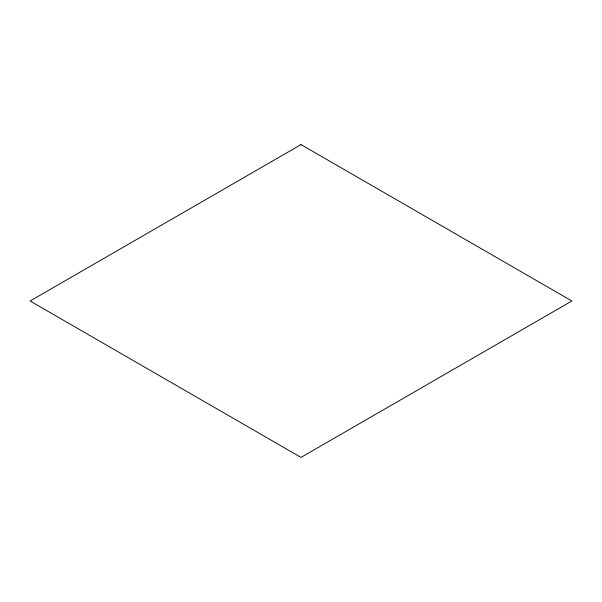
<?xml version="1.0" encoding="UTF-8"?>
<svg xmlns="http://www.w3.org/2000/svg" width="602" height="602" viewBox="0 0 602 602"><rect width="100%" height="100%" fill="white"/><g stroke="black" fill="none" stroke-linecap="round" stroke-linejoin="round"><path stroke-width="0.9" d="M301 144.6L30.1 301L301 457.4L571.9 301L301 144.6"/></g></svg>
